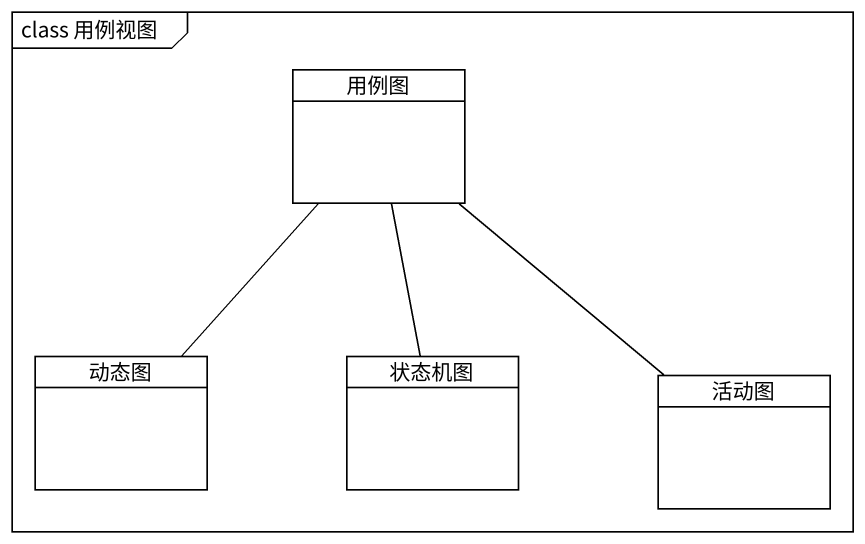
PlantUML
@startuml
mainframe class 用例视图
hide circle
hide empty members
class 用例图
class 动态图
class 状态机图
class 活动图
用例图 -- 动态图
用例图 -- 状态机图
用例图 -- 活动图
@enduml
